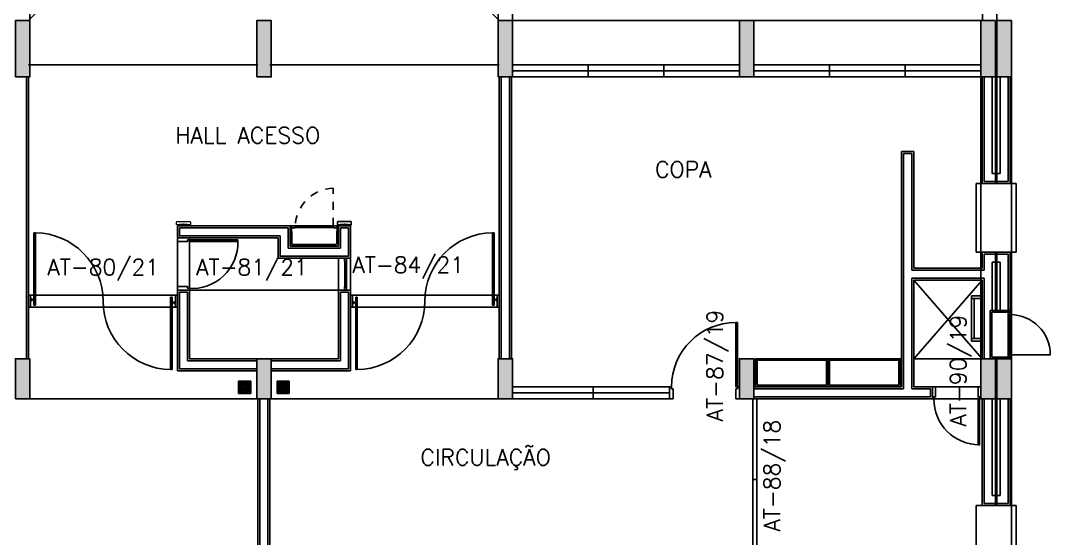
# Model space of a CAD drawing. Header units: millimetres. Extents: x 3605 to 3741, y 1123 to 1192.
# Drawn here: x 3698.57 to 3711.37, y 1143.52 to 1149.95 of the extents above; entities that cross this region are included whole.
import ezdxf

# ---------------------------------------------------------------- set-up
doc = ezdxf.new("R2010")
doc.units = ezdxf.units.MM
doc.linetypes.add('HIDDEN', pattern=[9.525, 6.35, -3.175])
doc.linetypes.add('HIDDEN2', pattern=[4.7625, 3.175, -1.5875])
for name, color, linetype in [('ar-alv', 2, 'Continuous'), ('ar-alv-v', 1, 'Continuous'), ('ar-armario', 1, 'Continuous'), ('ar-banc', 1, 'Continuous'), ('ar-cal', 2, 'Continuous'), ('ar-esc', 2, 'Continuous'), ('ar-esq', 2, 'Continuous'), ('ar-estc', 1, 'Continuous'), ('ar-piso', 1, 'Continuous'), ('ar-porta', 1, 'Continuous'), ('ar-proj', 1, 'HIDDEN'), ('ar-projarmario', 1, 'HIDDEN'), ('ar-ralo', 1, 'Continuous'), ('ar-reboco', 2, 'Continuous'), ('ar-xis', 1, 'Continuous'), ('armario piso-teto', 1, 'Continuous'), ('DET-PIVO', 2, 'Continuous'), ('ENDEREÇO', 2, 'Continuous'), ('esq-01', 1, 'Continuous'), ('esq-02', 1, 'Continuous'), ('esq4', 1, 'Continuous'), ('estc-01', 3, 'Continuous'), ('h-estc', 3, 'Continuous'), ('PROJ-MARCO', 1, 'HIDDEN'), ('ptm', 2, 'Continuous'), ('ptm1', 1, 'Continuous'), ('ralo', 1, 'HIDDEN2'), ('shaft1', 2, 'Continuous'), ('TEXTO', 2, 'Continuous')]:
    doc.layers.add(name, color=color, linetype=linetype)
doc.styles.add('UNB-100', font='simplex.shx', dxfattribs={"height": 0.2})
doc.styles.add('UNB1-100', font='simplex.shx', dxfattribs={"height": 0.2})

# ---------------------------------------------------------------- blocks, each defined once
blk = doc.blocks.new('plr01-01p')
at = {"layer": 'h-estc'}
blk.add_hatch(color=3, dxfattribs=at).paths.add_polyline_path([(0.09, 0.075), (-0.09, 0.075), (-0.09, -0.625), (0.09, -0.625)])
at = {"layer": 'estc-01', "color": 3}
blk.add_lwpolyline([(-0.09, 0.075), (-0.09, -0.625), (0.09, -0.625), (0.09, 0.075)], close=True, dxfattribs=at)
blk = doc.blocks.new('esq15-01p')
at = {"layer": 'esq-01'}
for p, q in [((2.91, 0), (0.09, 0)), ((1.03, -0.075), (1.03, 0.075)), ((1.97, -0.075), (1.97, 0.075))]:
    blk.add_line(p, q, dxfattribs=at)
at = {"layer": 'esq-02'}
blk.add_lwpolyline([(2.91, -0.075), (0.09, -0.075), (0.09, 0.075), (2.91, 0.075)], close=True, dxfattribs=at)
blk = doc.blocks.new('plr02-01p')
at = {"layer": 'h-estc'}
blk.add_hatch(color=3, dxfattribs=at).paths.add_polyline_path([(0.09, 0.075), (-0.09, 0.075), (-0.09, -0.425), (0.09, -0.425)])
at = {"layer": 'estc-01', "color": 3}
blk.add_lwpolyline([(-0.09, 0.075), (-0.09, -0.425), (0.09, -0.425), (0.09, 0.075)], close=True, dxfattribs=at)
blk = doc.blocks.new('pm-80-01p')
at = {"layer": 'ptm'}
for p, q in [((0.105, 0.075), (0.105, 0.875)), ((0.125, 0.875), (0.105, 0.875)), ((0.125, 0.075), (0.125, 0.875)), ((0.105, 0.075), (0.08, 0.075)), ((0.08, 0.075), (0.08, -0.075)), ((0.125, 0.075), (0.105, 0.075)), ((0.105, 0.075), (0.105, 0.05)), ((0.125, 0.05), (0.105, 0.05)), ((0.125, 0.05), (0.125, -0.075)), ((0.905, 0.05), (0.905, -0.075)), ((0.905, 0.05), (0.925, 0.05)), ((0.925, 0.075), (0.95, 0.075)), ((0.925, 0.075), (0.925, 0.05)), ((0.95, 0.075), (0.95, -0.075)), ((0.08, -0.075), (0.125, -0.075)), ((0.95, -0.075), (0.905, -0.075))]:
    blk.add_line(p, q, dxfattribs=at)
at = {"layer": 'ptm', "color": 1}
blk.add_arc((0.125, 0.075), 0.8, 360, 90, dxfattribs=at)
blk = doc.blocks.new('esq16-01p')
at = {"layer": 'esq-01'}
for p, q in [((2.025, 0), (0.075, 0)), ((1.075, 0.075), (1.075, -0.075)), ((2.025, 0.075), (2.025, -0.075))]:
    blk.add_line(p, q, dxfattribs=at)
at = {"layer": 'esq-02'}
blk.add_lwpolyline([(2.025, 0.075), (0.075, 0.075), (0.075, -0.075), (2.025, -0.075)], close=True, dxfattribs=at)
at = {"rotation": 180}
blk.add_blockref('pm-80-01p', (2.975, 0), dxfattribs=at)
blk = doc.blocks.new('pm-dp90-01p')
at = {"layer": 'DET-PIVO'}
for centre in [(-0.85, 0), (0.85, 0)]:
    blk.add_circle(centre, 0.005, dxfattribs=at)
at = {"layer": 'PROJ-MARCO'}
for p, q in [((0.9, 0.075), (-0.9, 0.075)), ((-0.9, -0.075), (0.9, -0.075))]:
    blk.add_line(p, q, dxfattribs=at)
at = {"layer": 'ptm'}
for p, q in [((0.84, -0.05), (0.84, 0.85)), ((0.84, 0.85), (0.86, 0.85)), ((0.86, -0.05), (0.86, 0.85)), ((-0.925, -0.075), (-0.925, 0.075)), ((-0.925, 0.075), (-0.9, 0.075)), ((-0.9, -0.075), (-0.9, 0.075)), ((-0.86, 0.05), (-0.86, -0.85)), ((-0.84, 0.05), (-0.86, 0.05)), ((-0.84, 0.05), (-0.84, -0.85)), ((0.88, 0.03), (0.9, 0.03)), ((0.88, 0.01), (0.88, 0.03)), ((0.88, 0.01), (0.9, 0.01)), ((0.9, 0.075), (0.925, 0.075)), ((0.9, 0.075), (0.9, -0.075)), ((0.925, 0.075), (0.925, -0.075)), ((-0.9, -0.075), (-0.925, -0.075)), ((-0.88, -0.01), (-0.9, -0.01)), ((-0.88, -0.03), (-0.9, -0.03)), ((-0.88, -0.01), (-0.88, -0.03)), ((0.84, -0.05), (0.86, -0.05)), ((0.925, -0.075), (0.9, -0.075)), ((-0.84, -0.85), (-0.86, -0.85))]:
    blk.add_line(p, q, dxfattribs=at)
at = {"layer": 'ptm', "color": 1}
for centre, start, end in [((0.85, 0), 90.6743, 180), ((-0.85, 0), 270.6743, 0)]:
    blk.add_arc(centre, 0.85, start, end, dxfattribs=at)
blk = doc.blocks.new('mob-ar4')
at = {"layer": 'armario piso-teto'}
for p, q in [((-0.47, 0.3), (0.43, 0.3)), ((-0.47, 0.28), (-0.47, 0.3)), ((-0.47, 0.3), (-0.47, 0.28)), ((-0.47, 0.28), (-0.47, -0.05)), ((-0.45, 0.28), (-0.47, 0.28)), ((-0.46, 0.28), (0.41, 0.28)), ((-0.45, 0.28), (-0.45, -0.03)), ((-0.02, 0.3), (-0.02, 0.28)), ((0.41, 0.28), (0.41, -0.03)), ((0.41, 0.28), (0.43, 0.28)), ((0.43, 0.3), (0.43, 0.28)), ((0.43, 0.28), (0.43, -0.05)), ((-0.47, -0.05), (0.43, -0.05)), ((-0.45, -0.03), (0.41, -0.03))]:
    blk.add_line(p, q, dxfattribs=at)
blk = doc.blocks.new('ralo-15cm')
at = {"layer": 'ralo'}
h = blk.add_hatch(dxfattribs=at)
h.set_pattern_fill('DOTS', color=256, scale=0.005, style=0)
h.set_pattern_definition([(0, (-210.436618, -163.386024), (0.00396875, 0.0079375), [0, -0.0079375])])
h.paths.add_polyline_path([(0.07, 0.064, 0.109147), (0.065, 0.07), (0.044, 0.07, 0.234403), (0.037, 0.056, 0.031938), (0.037, 0.054, -0.085518), (0.053, 0.038, 0.304982), (0.07, 0.048)])
h.paths.add_polyline_path([(-0.047, 0.07), (-0.065, 0.07, 0.101422), (-0.07, 0.065), (-0.07, 0.047, 0.322568), (-0.052, 0.04, -0.06492), (-0.04, 0.051, 0.065904), (-0.039, 0.056, 0.253091)])
h.paths.add_polyline_path([(-0.054, -0.037, 0.248259), (-0.07, -0.043), (-0.07, -0.068, 0.039546), (-0.068, -0.07), (-0.044, -0.07, 0.224729), (-0.037, -0.055, 0.030017), (-0.037, -0.053, -0.089405)])
h.paths.add_polyline_path([(0.07, -0.042, 0.270307), (0.052, -0.039, -0.063767), (0.041, -0.051, 0.073161), (0.04, -0.056, 0.228135), (0.047, -0.07), (0.069, -0.07, 0.013274), (0.07, -0.069)])
for p, q in [((-0.047, 0.002), (-0.062, 0.002)), ((-0.027, 0.002), (-0.044, 0.002)), ((-0.021, 0.042), (-0.029, 0.055)), ((-0.009, 0.002), (-0.024, 0.002)), ((-0.011, 0.024), (-0.02, 0.04)), ((-0.003, 0.009), (-0.01, 0.022)), ((0.007, 0.007), (0.014, 0.02)), ((0.015, 0.022), (0.024, 0.037)), ((0.026, 0.039), (0.033, 0.052)), ((-0.026, -0.039), (-0.033, -0.052)), ((-0.015, -0.022), (-0.024, -0.037)), ((-0.007, -0.007), (-0.014, -0.02)), ((0.002, -0.009), (0.01, -0.022)), ((0.009, -0.003), (0.024, -0.003)), ((0.011, -0.024), (0.02, -0.04)), ((0.021, -0.042), (0.029, -0.055)), ((0.027, -0.003), (0.044, -0.003)), ((0.047, -0.003), (0.062, -0.003))]:
    blk.add_line(p, q, dxfattribs=at)
for points in [[(-0.075, -0.075), (0.075, -0.075), (0.075, 0.075), (-0.075, 0.075)], [(-0.07, -0.07), (0.07, -0.07), (0.07, 0.07), (-0.07, 0.07)]]:
    blk.add_lwpolyline(points, close=True, dxfattribs=at)
for radius in [0.065, 0.00337]:
    blk.add_circle((0, 0), radius, dxfattribs=at)
for radius, start, end in [(0.0617, 152.3206, 177.6794), (0.0617, 122.3206, 147.6794), (0.0468, 153.0651, 176.9349), (0.0443, 153.2384, 176.7616), (0.0468, 123.0651, 146.9349), (0.0443, 123.2384, 146.7616), (0.0617, 92.3206, 117.6794), (0.0268, 155.3615, 174.6385), (0.0243, 155.916, 174.084), (0.0268, 125.3615, 144.6385), (0.0468, 93.0651, 116.9349), (0.0443, 93.2384, 116.7616), (0.0243, 125.916, 144.084), (0.0268, 95.3615, 114.6385), (0.0243, 95.916, 114.084), (0.0617, 62.3206, 87.6794), (0.0468, 63.0651, 86.9349), (0.0443, 63.2384, 86.7616), (0.0268, 65.3615, 84.6385), (0.0243, 65.916, 84.084), (0.0243, 35.916, 54.084), (0.0268, 35.3615, 54.6385), (0.0243, 5.916, 24.084), (0.0443, 33.2384, 56.7616), (0.0268, 5.3615, 24.6385), (0.0468, 33.0651, 56.9349), (0.0617, 32.3206, 57.6794), (0.0443, 3.2384, 26.7616), (0.0468, 3.0651, 26.9349), (0.0617, 2.3206, 27.6794), (0.0617, 182.3206, 207.6794), (0.0617, 212.3206, 237.6794), (0.0468, 183.0651, 206.9349), (0.0443, 183.2384, 206.7616), (0.0468, 213.0651, 236.9349), (0.0443, 213.2384, 236.7616), (0.0617, 242.3206, 267.6794), (0.0268, 185.3615, 204.6385), (0.0243, 185.916, 204.084), (0.0268, 215.3615, 234.6385), (0.0468, 243.0651, 266.9349), (0.0243, 215.916, 234.084), (0.0443, 243.2384, 266.7616), (0.0268, 245.3615, 264.6385), (0.0243, 245.916, 264.084), (0.0243, 275.916, 294.084), (0.0268, 275.3615, 294.6385), (0.0443, 273.2384, 296.7616), (0.0468, 273.0651, 296.9349), (0.0617, 272.3206, 297.6794), (0.0243, 305.916, 324.084), (0.0268, 305.3615, 324.6385), (0.0243, 335.916, 354.084), (0.0268, 335.3615, 354.6385), (0.0443, 303.2384, 326.7616), (0.0468, 303.0651, 326.9349), (0.0617, 302.3206, 327.6794), (0.0443, 333.2384, 356.7616), (0.0468, 333.0651, 356.9349), (0.0617, 332.3206, 357.6794)]:
    blk.add_arc((0, 0), radius, start, end, dxfattribs=at)

msp = doc.modelspace()

# ---------------------------------------------------------------- linework, layer by layer
at = {"layer": 'ar-alv'}
for p, q in [((3698.649, 1149.251), (3698.649, 1145.751)), ((3704.549, 1149.251), (3704.549, 1145.751)), ((3704.649, 1149.251), (3704.649, 1145.751)), ((3710.549, 1149.251), (3710.549, 1147.951)), ((3710.649, 1149.251), (3710.649, 1148.051)), ((3710.749, 1149.251), (3710.749, 1148.051)), ((3710.849, 1149.251), (3710.849, 1147.951)), ((3709.549, 1148.301), (3709.549, 1145.376)), ((3709.649, 1148.301), (3709.549, 1148.301)), ((3709.649, 1148.301), (3709.649, 1146.851)), ((3710.549, 1147.951), (3710.689, 1147.951)), ((3710.649, 1148.051), (3710.689, 1148.051)), ((3710.689, 1148.051), (3710.689, 1147.951)), ((3710.709, 1148.051), (3710.749, 1148.051)), ((3710.709, 1147.951), (3710.709, 1148.051)), ((3710.709, 1147.951), (3710.849, 1147.951)), ((3701.899, 1147.376), (3700.549, 1147.376)), ((3700.549, 1147.376), (3700.549, 1147.276)), ((3701.899, 1147.376), (3701.899, 1147.126)), ((3702.549, 1147.376), (3702.649, 1147.376)), ((3702.549, 1147.126), (3702.549, 1147.376)), ((3702.649, 1147.376), (3702.649, 1147.026)), ((3700.549, 1147.276), (3701.799, 1147.276)), ((3701.799, 1147.026), (3701.799, 1147.276)), ((3702.549, 1147.126), (3701.899, 1147.126)), ((3710.549, 1147.051), (3710.549, 1146.851)), ((3710.689, 1147.051), (3710.549, 1147.051)), ((3710.689, 1147.051), (3710.689, 1146.951)), ((3710.709, 1147.051), (3710.849, 1147.051)), ((3710.709, 1146.951), (3710.709, 1147.051)), ((3710.849, 1147.051), (3710.849, 1146.351)), ((3701.799, 1147.026), (3702.649, 1147.026)), ((3710.649, 1146.951), (3710.649, 1146.351)), ((3710.649, 1146.951), (3710.689, 1146.951)), ((3710.709, 1146.951), (3710.749, 1146.951)), ((3710.749, 1146.951), (3710.749, 1146.351)), ((3710.549, 1146.851), (3709.649, 1146.851)), ((3709.649, 1146.751), (3709.649, 1145.376)), ((3710.549, 1146.751), (3709.649, 1146.751)), ((3710.549, 1146.751), (3710.549, 1145.751)), ((3700.549, 1146.576), (3700.549, 1145.626)), ((3700.649, 1146.576), (3700.549, 1146.576)), ((3700.649, 1145.726), (3700.649, 1146.576)), ((3702.549, 1145.726), (3702.549, 1146.576)), ((3702.549, 1146.576), (3702.649, 1146.576)), ((3702.649, 1146.576), (3702.649, 1145.626)), ((3710.849, 1145.776), (3710.849, 1145.776)), ((3700.649, 1145.726), (3701.509, 1145.726)), ((3701.689, 1145.726), (3702.549, 1145.726)), ((3701.509, 1145.626), (3700.549, 1145.626)), ((3702.649, 1145.626), (3701.689, 1145.626)), ((3709.549, 1145.376), (3707.689, 1145.376)), ((3709.884, 1145.376), (3709.649, 1145.376)), ((3709.884, 1145.376), (3709.884, 1145.276)), ((3701.549, 1145.251), (3701.549, 1135.401)), ((3701.649, 1145.251), (3701.649, 1142.376)), ((3709.884, 1145.276), (3707.689, 1145.276)), ((3710.549, 1145.251), (3710.549, 1143.951)), ((3710.649, 1145.251), (3710.649, 1144.051)), ((3710.749, 1145.251), (3710.749, 1144.051)), ((3710.849, 1145.251), (3710.849, 1143.951)), ((3710.649, 1144.051), (3710.689, 1144.051)), ((3710.689, 1144.051), (3710.689, 1143.951)), ((3710.709, 1144.051), (3710.749, 1144.051)), ((3710.709, 1143.951), (3710.709, 1144.051)), ((3710.549, 1143.951), (3710.689, 1143.951)), ((3710.709, 1143.951), (3710.849, 1143.951))]:
    msp.add_line(p, q, dxfattribs=at)
at = {"layer": 'ar-alv-v'}
for p, q in [((3707.674, 1143.401), (3707.674, 1145.251)), ((3707.724, 1142.401), (3707.724, 1145.251)), ((3707.724, 1144.251), (3707.674, 1144.251))]:
    msp.add_line(p, q, dxfattribs=at)
msp.add_arc((3710.494, 1145.251), 0.57, 180, 270, dxfattribs=at)
at = {"layer": 'ar-banc'}
for p, q in [((3710.449, 1147.926), (3710.449, 1147.076)), ((3710.524, 1147.926), (3710.449, 1147.926)), ((3710.709, 1147.926), (3710.689, 1147.926)), ((3710.949, 1147.926), (3710.874, 1147.926)), ((3710.949, 1147.926), (3710.949, 1147.076)), ((3710.524, 1147.076), (3710.449, 1147.076)), ((3710.689, 1147.076), (3710.709, 1147.076)), ((3710.949, 1147.076), (3710.874, 1147.076)), ((3710.449, 1143.926), (3710.449, 1143.076)), ((3710.524, 1143.926), (3710.449, 1143.926)), ((3710.709, 1143.926), (3710.689, 1143.926)), ((3710.949, 1143.926), (3710.874, 1143.926)), ((3710.949, 1143.926), (3710.949, 1143.076))]:
    msp.add_line(p, q, dxfattribs=at)
at = {"layer": 'ar-cal'}
for p, q in [((3710.529, 1149.951), (3710.529, 1155.691)), ((3710.709, 1149.951), (3710.709, 1155.691)), ((3704.689, 1149.951), (3704.689, 1155.201)), ((3698.689, 1149.951), (3698.689, 1151.201)), ((3704.509, 1149.951), (3704.509, 1151.201))]:
    msp.add_line(p, q, dxfattribs=at)
at = {"layer": 'ar-esc'}
for p, q in [((3710.394, 1146.531), (3710.394, 1145.971)), ((3710.524, 1146.531), (3710.394, 1146.531)), ((3710.524, 1146.501), (3710.394, 1146.501)), ((3710.424, 1146.501), (3710.424, 1146.001)), ((3710.524, 1146.001), (3710.394, 1146.001)), ((3710.524, 1145.971), (3710.394, 1145.971))]:
    msp.add_line(p, q, dxfattribs=at)
at = {"layer": 'ar-piso'}
for p, q in [((3704.689, 1149.951), (3707.509, 1149.951)), ((3707.689, 1149.951), (3710.509, 1149.951)), ((3710.689, 1149.251), (3710.689, 1148.051)), ((3710.709, 1149.251), (3710.709, 1148.051)), ((3710.689, 1146.351), (3710.689, 1146.951)), ((3710.709, 1146.351), (3710.709, 1146.951)), ((3709.674, 1145.751), (3710.509, 1145.751)), ((3709.944, 1145.401), (3710.474, 1145.401)), ((3709.924, 1145.251), (3710.494, 1145.251)), ((3710.689, 1145.251), (3710.689, 1143.931)), ((3710.709, 1145.251), (3710.709, 1143.931))]:
    msp.add_line(p, q, dxfattribs=at)
at = {"layer": 'ar-proj'}
for p, q in [((3698.674, 1149.951), (3700.524, 1151.801)), ((3704.524, 1149.951), (3702.674, 1151.801)), ((3698.674, 1149.401), (3701.524, 1149.401)), ((3701.674, 1149.401), (3704.524, 1149.401)), ((3700.524, 1147.206), (3700.524, 1146.646)), ((3700.674, 1146.626), (3700.674, 1147.206)), ((3710.874, 1145.801), (3711.373, 1145.801)), ((3698.524, 1145.251), (3704.524, 1145.251))]:
    msp.add_line(p, q, dxfattribs=at)
at = {"layer": 'ar-proj', "ltscale": 0.01}
msp.add_line((3702.461, 1147.401), (3702.461, 1147.871), dxfattribs=at)
msp.add_arc((3702.482, 1147.376), 0.496, 92.4338, 177.0427, dxfattribs=at)
at = {"layer": 'ar-proj'}
msp.add_arc((3710.874, 1145.801), 0.498, 0, 90, dxfattribs=at)
at = {"layer": 'ar-projarmario'}
for p, q in [((3710.509, 1149.326), (3710.509, 1145.751)), ((3710.889, 1149.251), (3710.889, 1140.251))]:
    msp.add_line(p, q, dxfattribs=at)
at = {"layer": 'ar-reboco'}
for p, q in [((3698.674, 1149.251), (3698.674, 1145.751)), ((3704.524, 1149.251), (3704.524, 1145.751)), ((3704.674, 1149.251), (3704.674, 1145.751)), ((3710.524, 1149.251), (3710.524, 1147.926)), ((3710.874, 1149.251), (3710.874, 1147.926)), ((3709.524, 1148.326), (3709.524, 1145.401)), ((3709.674, 1148.326), (3709.524, 1148.326)), ((3709.674, 1148.326), (3709.674, 1146.876)), ((3710.689, 1147.951), (3710.689, 1147.926)), ((3710.709, 1147.951), (3710.709, 1147.926)), ((3710.524, 1147.926), (3710.689, 1147.926)), ((3710.709, 1147.926), (3710.874, 1147.926)), ((3700.524, 1147.401), (3700.524, 1147.264)), ((3701.924, 1147.401), (3700.524, 1147.401)), ((3701.924, 1147.401), (3701.924, 1147.151)), ((3702.524, 1147.401), (3702.674, 1147.401)), ((3702.524, 1147.151), (3702.524, 1147.401)), ((3702.674, 1147.401), (3702.674, 1147.001)), ((3700.524, 1147.251), (3701.774, 1147.251)), ((3700.524, 1147.251), (3700.524, 1146.601)), ((3701.774, 1147.001), (3701.774, 1147.251)), ((3702.524, 1147.151), (3701.924, 1147.151)), ((3710.524, 1147.076), (3710.524, 1146.876)), ((3710.524, 1147.076), (3710.689, 1147.076)), ((3710.689, 1147.051), (3710.689, 1147.076)), ((3710.709, 1147.051), (3710.709, 1147.076)), ((3710.709, 1147.076), (3710.874, 1147.076)), ((3710.874, 1147.076), (3710.874, 1146.351)), ((3701.774, 1147.001), (3702.674, 1147.001)), ((3710.524, 1146.876), (3709.674, 1146.876)), ((3709.674, 1146.726), (3709.674, 1145.401)), ((3710.524, 1146.726), (3709.674, 1146.726)), ((3710.524, 1146.726), (3710.524, 1145.751)), ((3700.674, 1146.601), (3700.524, 1146.601)), ((3700.524, 1146.601), (3700.524, 1145.601)), ((3700.674, 1145.751), (3700.674, 1146.601)), ((3702.524, 1146.601), (3702.674, 1146.601)), ((3702.674, 1146.601), (3702.674, 1145.601)), ((3710.874, 1146.351), (3710.624, 1146.351)), ((3710.624, 1145.751), (3710.624, 1146.351)), ((3710.874, 1146.331), (3710.644, 1146.331)), ((3710.724, 1146.351), (3710.874, 1146.351)), ((3710.644, 1145.771), (3710.874, 1145.771)), ((3710.874, 1145.776), (3710.874, 1145.776)), ((3700.674, 1145.751), (3701.509, 1145.751)), ((3701.689, 1145.751), (3702.524, 1145.751)), ((3710.624, 1145.751), (3710.874, 1145.751)), ((3701.509, 1145.601), (3700.524, 1145.601)), ((3702.674, 1145.601), (3701.689, 1145.601)), ((3709.524, 1145.401), (3707.689, 1145.401)), ((3709.909, 1145.401), (3709.674, 1145.401)), ((3709.909, 1145.401), (3709.909, 1145.251)), ((3701.524, 1145.251), (3701.524, 1138.251)), ((3701.674, 1145.251), (3701.674, 1142.401)), ((3709.674, 1145.251), (3707.689, 1145.251)), ((3710.524, 1145.251), (3710.524, 1143.926)), ((3710.874, 1145.251), (3710.874, 1143.926)), ((3710.524, 1143.926), (3710.689, 1143.926)), ((3710.689, 1143.951), (3710.689, 1143.926)), ((3710.709, 1143.951), (3710.709, 1143.926)), ((3710.709, 1143.926), (3710.874, 1143.926))]:
    msp.add_line(p, q, dxfattribs=at)
msp.add_lwpolyline([(3702.524, 1145.751), (3702.524, 1146.601)], dxfattribs=at)
at = {"layer": 'ar-xis'}
for p, q in [((3709.674, 1146.726), (3710.524, 1145.751)), ((3709.674, 1145.751), (3710.524, 1146.726))]:
    msp.add_line(p, q, dxfattribs=at)
at = {"layer": 'DET-PIVO'}
for centre in [(3698.749, 1146.466), (3700.449, 1146.466)]:
    msp.add_circle(centre, 0.005, dxfattribs=at)
at = {"layer": 'esq-01'}
for p, q in [((3702.574, 1147.419), (3702.549, 1147.419)), ((3702.649, 1147.419), (3702.625, 1147.419))]:
    msp.add_line(p, q, dxfattribs=at)
at = {"layer": 'esq-01', "lineweight": 15}
msp.add_line((3702.524, 1147.39), (3702.524, 1147.392), dxfattribs=at)
at = {"layer": 'esq-01', "lineweight": 15, "flags": 128}
msp.add_lwpolyline([(3700.679, 1147.454, -0.414214), (3700.684, 1147.449), (3700.684, 1147.419, -0.414214), (3700.679, 1147.414), (3700.649, 1147.414), (3700.649, 1147.419), (3700.602, 1147.419), (3700.602, 1147.424), (3700.597, 1147.424), (3700.597, 1147.419), (3700.549, 1147.419), (3700.549, 1147.414), (3700.519, 1147.414), (3700.519, 1147.414, -0.414214), (3700.514, 1147.419), (3700.514, 1147.449, -0.414214), (3700.519, 1147.454)], format="xyb", close=True, dxfattribs=at)
at = {"layer": 'esq-01', "flags": 128}
msp.add_lwpolyline([(3702.519, 1147.454, 0.414214), (3702.514, 1147.449), (3702.514, 1147.419, 0.414214), (3702.519, 1147.414), (3702.549, 1147.414), (3702.549, 1147.419), (3702.597, 1147.419), (3702.597, 1147.424), (3702.602, 1147.424), (3702.602, 1147.419), (3702.649, 1147.419), (3702.649, 1147.414), (3702.679, 1147.414), (3702.679, 1147.414, 0.414214), (3702.684, 1147.419), (3702.684, 1147.449, 0.414214), (3702.679, 1147.454)], format="xyb", close=True, dxfattribs=at)
at = {"layer": 'esq-01', "lineweight": 15, "flags": 128}
for points in [[(3701.945, 1147.331), (3701.945, 1147.401), (3701.924, 1147.401), (3701.924, 1147.331)], [(3702.524, 1147.331), (3702.524, 1147.401), (3702.503, 1147.401), (3702.503, 1147.331)], [(3710.804, 1146.331), (3710.874, 1146.331), (3710.874, 1146.351), (3710.804, 1146.351)], [(3710.804, 1145.751), (3710.874, 1145.751), (3710.874, 1145.771), (3710.804, 1145.771)]]:
    msp.add_lwpolyline(points, close=True, dxfattribs=at)
at = {"layer": 'esq4'}
for p, q in [((3702.549, 1147.419), (3702.549, 1147.401)), ((3700.524, 1147.412), (3700.524, 1147.414)), ((3700.535, 1147.412), (3700.524, 1147.412)), ((3700.535, 1147.403), (3700.535, 1147.412)), ((3700.663, 1147.412), (3700.674, 1147.412)), ((3700.663, 1147.403), (3700.663, 1147.412)), ((3700.674, 1147.412), (3700.674, 1147.414)), ((3702.524, 1147.414), (3702.537, 1147.414)), ((3702.524, 1147.412), (3702.524, 1147.414)), ((3702.535, 1147.412), (3702.524, 1147.412)), ((3702.535, 1147.403), (3702.535, 1147.412)), ((3702.524, 1146.601), (3702.524, 1147.001)), ((3702.674, 1146.601), (3702.674, 1147.001))]:
    msp.add_line(p, q, dxfattribs=at)
at = {"layer": 'esq4', "lineweight": 5}
for p, q in [((3700.524, 1147.403), (3700.535, 1147.403)), ((3700.524, 1147.401), (3700.524, 1147.403)), ((3700.674, 1147.403), (3700.663, 1147.403)), ((3700.674, 1147.401), (3700.674, 1147.403)), ((3702.524, 1147.401), (3702.524, 1147.403)), ((3702.524, 1147.403), (3702.535, 1147.403))]:
    msp.add_line(p, q, dxfattribs=at)
at = {"layer": 'esq4', "lineweight": 15, "ltscale": 0.0002}
for p, q in [((3702.462, 1147.401), (3701.986, 1147.401)), ((3702.462, 1147.376), (3701.986, 1147.376)), ((3702.599, 1146.96), (3702.599, 1146.637)), ((3702.624, 1146.96), (3702.624, 1146.637)), ((3710.849, 1145.801), (3710.849, 1146.301)), ((3710.874, 1145.801), (3710.874, 1146.301))]:
    msp.add_line(p, q, dxfattribs=at)
at = {"layer": 'esq4', "linetype": 'Continuous', "lineweight": 5}
for points in [[(3702.674, 1147.414), (3702.649, 1147.414), (3702.649, 1147.401), (3702.674, 1147.401), (3702.674, 1147.403), (3702.663, 1147.403), (3702.663, 1147.412), (3702.674, 1147.412)], [(3700.524, 1147.251), (3700.537, 1147.251), (3700.537, 1147.264), (3700.524, 1147.264), (3700.524, 1147.262), (3700.535, 1147.262), (3700.535, 1147.253), (3700.524, 1147.253)]]:
    msp.add_lwpolyline(points, close=True, dxfattribs=at)
at = {"layer": 'PROJ-MARCO'}
for p, q in [((3698.699, 1146.541), (3700.499, 1146.541)), ((3700.499, 1146.391), (3698.699, 1146.391))]:
    msp.add_line(p, q, dxfattribs=at)
at = {"layer": 'ptm'}
for p, q in [((3698.739, 1146.416), (3698.739, 1147.316)), ((3698.759, 1147.316), (3698.739, 1147.316)), ((3698.759, 1146.416), (3698.759, 1147.316)), ((3700.674, 1147.226), (3701.274, 1147.226)), ((3700.674, 1147.206), (3700.674, 1147.226)), ((3700.674, 1147.206), (3701.274, 1147.206)), ((3701.274, 1147.206), (3701.274, 1147.226)), ((3698.699, 1146.541), (3698.674, 1146.541)), ((3698.674, 1146.541), (3698.674, 1146.391)), ((3698.699, 1146.541), (3698.699, 1146.391)), ((3700.499, 1146.391), (3700.499, 1146.541)), ((3700.524, 1146.541), (3700.499, 1146.541)), ((3700.524, 1146.391), (3700.524, 1146.541)), ((3698.719, 1146.496), (3698.699, 1146.496)), ((3698.719, 1146.476), (3698.699, 1146.476)), ((3698.719, 1146.476), (3698.719, 1146.496)), ((3698.759, 1146.416), (3698.739, 1146.416)), ((3700.439, 1146.516), (3700.439, 1145.616)), ((3700.439, 1146.516), (3700.459, 1146.516)), ((3700.459, 1146.516), (3700.459, 1145.616)), ((3700.479, 1146.456), (3700.479, 1146.436)), ((3700.479, 1146.456), (3700.499, 1146.456)), ((3700.479, 1146.436), (3700.499, 1146.436)), ((3698.674, 1146.391), (3698.699, 1146.391)), ((3700.499, 1146.391), (3700.524, 1146.391)), ((3700.439, 1145.616), (3700.459, 1145.616)), ((3709.674, 1145.251), (3709.909, 1145.251)), ((3710.509, 1145.276), (3710.489, 1145.276))]:
    msp.add_line(p, q, dxfattribs=at)
for points in [[(3700.674, 1147.251), (3700.524, 1147.251), (3700.524, 1147.206), (3700.649, 1147.206), (3700.649, 1147.226), (3700.674, 1147.226), (3700.674, 1147.251)], [(3700.674, 1146.601), (3700.524, 1146.601), (3700.524, 1146.646), (3700.649, 1146.646), (3700.649, 1146.626), (3700.674, 1146.626), (3700.674, 1146.601)], [(3709.909, 1145.251), (3709.909, 1145.401), (3709.944, 1145.401), (3709.944, 1145.276), (3709.924, 1145.276), (3709.924, 1145.251), (3709.909, 1145.251)], [(3710.509, 1145.251), (3710.509, 1145.401), (3710.474, 1145.401), (3710.474, 1145.276), (3710.494, 1145.276), (3710.494, 1145.251), (3710.509, 1145.251)]]:
    msp.add_lwpolyline(points, dxfattribs=at)
msp.add_lwpolyline([(3710.474, 1145.251), (3710.474, 1144.681), (3710.494, 1144.681), (3710.494, 1145.251)], close=True, dxfattribs=at)
at = {"layer": 'ptm', "color": 1}
for centre, start, end in [((3698.749, 1146.466), 0, 89.3257), ((3700.449, 1146.466), 180, 269.3257)]:
    msp.add_arc(centre, 0.85, start, end, dxfattribs=at)
at = {"layer": 'ptm1'}
msp.add_arc((3700.706, 1147.193), 0.569, 265.5635, 1.3143, dxfattribs=at)
at = {"layer": 'shaft1'}
for p, q in [((3701.945, 1147.171), (3701.945, 1147.333)), ((3701.986, 1147.389), (3702.462, 1147.389)), ((3702.503, 1147.335), (3702.503, 1147.171)), ((3702.495, 1147.171), (3701.945, 1147.171)), ((3702.612, 1146.642), (3702.612, 1146.96)), ((3702.524, 1146.601), (3700.674, 1146.601)), ((3710.644, 1145.771), (3710.644, 1146.331)), ((3710.862, 1146.301), (3710.862, 1145.801))]:
    msp.add_line(p, q, dxfattribs=at)
for points in [[(3701.945, 1147.376), (3701.945, 1147.401), (3701.986, 1147.401), (3701.986, 1147.376)], [(3702.462, 1147.376), (3702.462, 1147.401), (3702.503, 1147.401), (3702.503, 1147.376)], [(3702.624, 1146.96), (3702.599, 1146.96), (3702.599, 1147.001), (3702.624, 1147.001)], [(3702.624, 1146.601), (3702.599, 1146.601), (3702.599, 1146.642), (3702.624, 1146.642)], [(3710.849, 1146.331), (3710.874, 1146.331), (3710.874, 1146.301), (3710.849, 1146.301)], [(3710.849, 1145.801), (3710.874, 1145.801), (3710.874, 1145.771), (3710.849, 1145.771)]]:
    msp.add_lwpolyline(points, close=True, dxfattribs=at)

# ---------------------------------------------------------------- block references
at = {"layer": 'ar-armario'}
for p in [(3708.179, 1145.451), (3709.079, 1145.451)]:
    msp.add_blockref('mob-ar4', p, dxfattribs=at)
at = {"layer": 'ar-esq', "xscale": -1, "rotation": 180}
for name, p in [('esq15-01p', (3704.599, 1149.326)), ('esq15-01p', (3707.599, 1149.326)), ('esq16-01p', (3704.614, 1145.326))]:
    msp.add_blockref(name, p, dxfattribs=at)
at = {"layer": 'ar-estc', "xscale": -1, "rotation": 180}
for name, p in [('plr01-01p', (3698.599, 1149.326)), ('plr01-01p', (3701.599, 1149.326)), ('plr01-01p', (3704.599, 1149.326)), ('plr01-01p', (3707.599, 1149.326)), ('plr01-01p', (3710.599, 1149.326)), ('plr01-01p', (3710.799, 1149.326)), ('plr02-01p', (3698.599, 1145.326)), ('plr02-01p', (3701.599, 1145.326)), ('plr02-01p', (3704.599, 1145.326)), ('plr02-01p', (3707.599, 1145.326)), ('plr02-01p', (3710.599, 1145.326)), ('plr02-01p', (3710.799, 1145.326))]:
    msp.add_blockref(name, p, dxfattribs=at)
at = {"layer": 'ar-porta'}
msp.add_blockref('pm-dp90-01p', (3703.599, 1146.466), dxfattribs=at)
at = {"layer": 'ar-ralo'}
msp.add_blockref('ralo-15cm', (3701.359, 1145.395), dxfattribs=at)
at = {"layer": 'ar-ralo', "xscale": -1}
msp.add_blockref('ralo-15cm', (3701.839, 1145.395), dxfattribs=at)

# ---------------------------------------------------------------- texts
at = {"layer": 'ENDEREÇO', "style": 'UNB-100'}
for s, p in [('AT-84/21', (3702.698, 1146.816)), ('AT-80/21', (3698.907, 1146.789)), ('AT-81/21', (3700.756, 1146.789))]:
    msp.add_text(s, height=0.2, dxfattribs=at).set_placement(p)
for s, p in [('AT-87/19', (3707.304, 1144.972)), ('AT-90/19', (3710.328, 1144.908)), ('AT-88/18', (3708.013, 1143.603))]:
    msp.add_text(s, height=0.2, rotation=90, dxfattribs=at).set_placement(p)
at = {"layer": 'TEXTO', "style": 'UNB1-100'}
for s, p in [('HALL ACESSO', (3700.498, 1148.426)), ('COPA', (3706.46, 1148.003)), ('CIRCULAÇÃO', (3703.544, 1144.426))]:
    msp.add_text(s, height=0.2, dxfattribs=at).set_placement(p)

doc.saveas('drawing.dxf')
